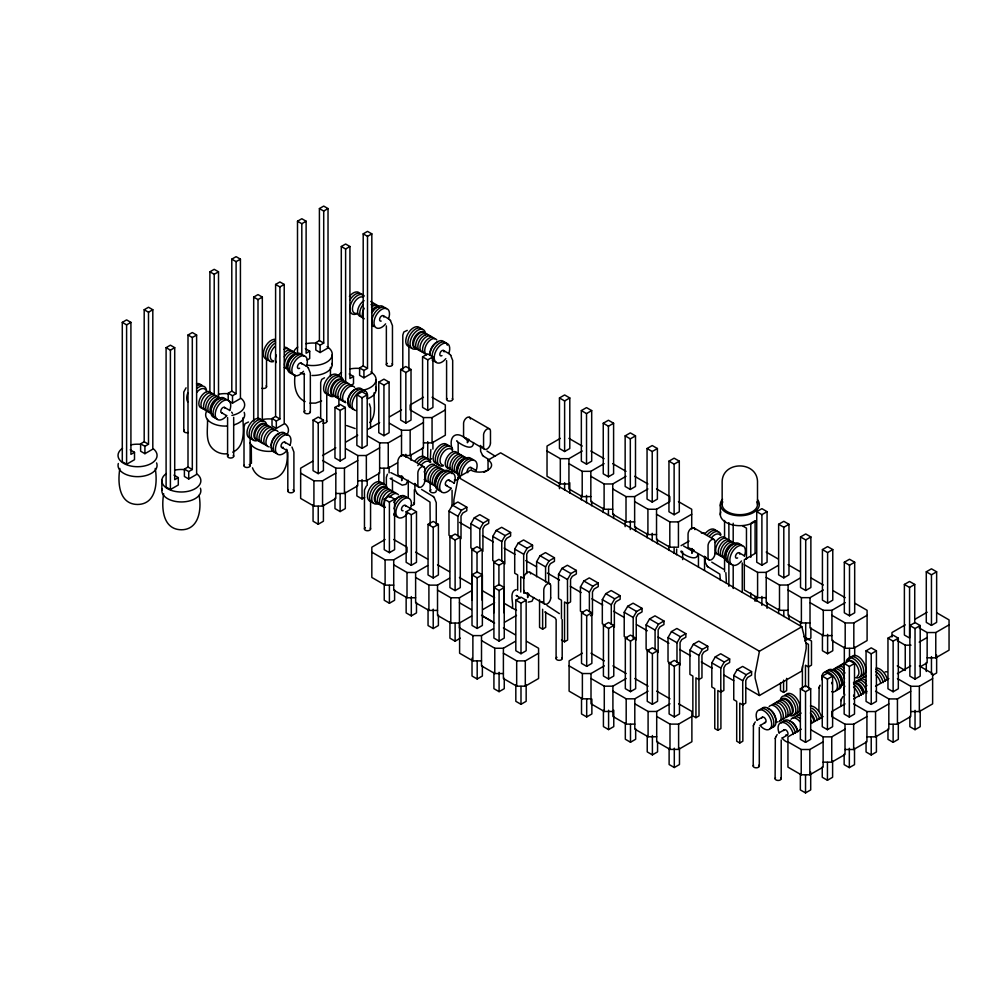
<?xml version="1.0" encoding="UTF-8"?>
<svg xmlns="http://www.w3.org/2000/svg" width="999" height="999" viewBox="0 0 999 999"><rect width="100%" height="100%" fill="white"/><g stroke="black" fill="none" stroke-linecap="round" stroke-linejoin="round"><path stroke-width="1.5" d="M753.421 725.599L753.209 766.058M775.324 738.249L775.112 778.696M819.13 687.674L818.905 710.988M841.033 700.311L840.808 706.493M407.804 480.494L406.044 484.315L402.247 485.164L390.209 478.546L392.22 478.071M473.514 442.569C473.226 454.158 454.632 440.159 456.805 440.784M533.741 597.464L531.98 601.273L528.184 602.122M676.685 549.038L676.548 554.757M745.916 687.699L759.427 695.504L801.847 671.003L806.156 648.601L806.156 644.168L801.847 626.748L500.624 452.834L488.036 460.102A12.188 7.043 0 0 1 488.036 470.054A12.188 7.043 0 0 1 470.791 470.054L458.204 477.322L453.883 499.725L453.883 504.17M801.847 626.748L759.427 651.236L755.107 673.638L755.107 678.071L759.427 695.504M697.864 554.245C696.865 564.135 676.148 550.262 681.892 551.186M753.745 724.525L755.256 721.915M775.649 737.175L777.16 734.565M819.442 686.6L820.079 685.214M841.345 699.238L842.856 696.628M753.333 725.923L753.795 724.362M775.236 738.561L775.699 737.012M819.03 687.986L819.492 686.438M840.933 700.624L841.395 699.075M430.856 449.513L430.169 461.438M451.935 536.975L448.988 535.264L448.988 511.113L452.435 505.144L457.842 502.01L466.808 507.192L466.808 510.739L462.749 513.086L461.014 516.071L461.014 538.673M457.954 535.914L457.954 516.283L461.401 510.314L466.808 507.192M473.826 549.612L470.879 547.914L470.879 523.751L474.338 517.782L479.745 514.66L488.711 519.83L488.711 523.376L484.64 525.724L482.917 528.721L482.917 551.311M479.845 548.563L479.845 528.933L483.304 522.964L488.711 519.83M494.755 561.688L492.782 560.551L492.782 536.401L496.228 530.432L501.648 527.297L510.614 532.479L510.614 536.026L506.543 538.374L504.82 541.358L504.82 563.96M501.748 561.201L501.748 541.583L505.194 535.601L510.614 532.479M517.657 590.234L517.657 574.924L514.71 573.214L514.71 549.063L518.169 543.094L523.576 539.959L532.542 545.142L532.542 548.688L528.471 551.036L526.748 554.02L526.748 573.613M520.729 592.007L520.729 576.685L523.676 578.396L523.676 554.245L527.135 548.264L532.542 545.142M536.613 576.798L536.613 561.713L540.059 555.731L545.479 552.609L554.445 557.779L554.445 561.326L550.374 563.673L548.651 566.67L548.651 583.241M545.579 581.98L545.579 566.883L549.025 560.914L554.445 557.779M561.463 618.593L561.463 600.212L558.516 598.501L558.516 574.35L561.962 568.381L567.382 565.247L576.348 570.429L576.348 573.975L572.277 576.323L570.554 579.308L570.554 601.91L567.482 603.683L564.535 601.985L564.535 641.808L561.463 640.034M564.535 641.808L567.607 640.034L567.482 579.532L570.928 573.551L576.348 570.429M583.366 612.849L580.419 611.151L580.419 587L583.866 581.018L589.285 577.897L598.251 583.066L598.251 586.613L594.18 588.96L592.457 591.957L592.457 614.56L590.409 615.734M589.385 611.8L589.385 592.17L592.832 586.201L598.251 583.066M605.269 625.499L602.322 623.788L602.322 599.637L605.769 593.668L611.176 590.534L620.154 595.716L620.154 599.263L616.083 601.61L614.36 604.595L614.36 627.197M611.288 624.437L611.288 604.82L614.735 598.838L620.154 595.716M627.172 638.136L624.213 636.438L624.213 612.287L627.672 606.306L633.079 603.184L642.045 608.366L642.045 611.9L637.974 614.26L636.251 617.245L636.251 639.847M633.191 638.598L633.191 617.457L636.638 611.488L642.045 608.366M649.063 650.786L646.116 649.088L646.116 624.924L649.562 618.955L654.982 615.834L663.948 621.003L663.948 624.55L659.877 626.897L658.154 629.882L658.154 652.484M655.082 649.725L655.082 630.107L658.541 624.138L663.948 621.003M670.966 663.423L668.019 661.725L668.019 637.574L671.465 631.593L676.885 628.471L685.851 633.653L685.851 637.2L681.78 639.547L680.057 642.532L680.057 665.134M676.985 662.374L676.985 642.744L680.431 636.775L685.851 633.653M695.941 717.669L692.869 715.896L692.869 676.073L689.922 674.375L689.922 650.212L693.368 644.243L698.788 641.121L707.754 646.291L707.754 649.837L703.683 652.185L701.96 655.169L701.96 677.772L698.888 679.545L695.941 677.846L695.941 717.669L699.013 715.896L698.888 655.394L702.334 649.425L707.754 646.291M711.825 662.861L715.272 656.892L720.691 653.758L729.657 658.94L729.657 662.487L725.586 664.834L723.863 667.819L723.863 690.421L720.791 692.195L717.844 690.496L717.844 730.319L714.772 728.546L714.772 688.723L711.825 687.012L711.825 662.861L720.791 668.044L720.791 692.195M720.791 668.044L724.238 662.062L729.657 658.94M739.772 742.981L736.7 741.208L736.7 701.385L733.753 699.675L733.753 675.524L737.2 669.555L742.619 666.42L751.585 671.603L751.585 675.149L747.514 677.497L745.791 680.481L745.791 703.084L742.719 704.857L739.772 703.146L739.772 742.981L742.844 741.208L742.844 704.445M742.719 704.857L742.719 680.706L746.166 674.725L751.585 671.603M387.387 474.263L386.363 477.385L386.363 486.725M527.971 596.703L527.597 597.627L527.647 592.782A3.047 1.761 0 0 0 528.046 593.668M369.817 422.577C377.185 414.448 373.276 402.272 374.238 392.595M366.233 486.213L364.46 490.022L364.46 528.971M401.96 479.807L401.66 480.669L401.71 475.824A3.047 1.761 0 0 0 402.122 476.71M186.051 387.812L183.779 392.033L183.779 430.981M468.169 441.458L467.37 442.732L467.42 439.373M692.657 552.097L691.845 553.371L691.895 548.526M122.29 322.377L126.598 319.892L130.919 322.377L130.919 454.383L134.503 452.31L134.503 459.702L126.598 464.26L122.29 461.763L122.29 322.377L126.598 324.862L130.919 322.377M144.193 309.74L148.501 307.242L152.81 309.74L152.81 449.125L144.917 453.683L140.609 451.198L140.609 443.818L144.193 441.745L148.501 444.23L148.501 312.225L144.193 309.74L144.193 441.745M209.89 392.607L209.89 271.803L214.211 269.318L218.519 271.803L218.519 397.602M231.793 259.153L236.101 256.668L240.422 259.153L240.422 398.551L232.517 403.109L228.209 400.611L228.209 393.231L231.793 391.158L236.101 393.656L236.101 261.651L231.793 259.153L231.793 391.158M297.502 354.42L297.502 221.229L301.81 218.731L306.119 221.229L306.119 353.234L309.702 351.161L309.702 358.541L307.08 360.065M319.405 340.584L319.405 208.579L323.713 206.094L328.022 208.579L328.022 347.964L320.13 352.522L315.809 350.037L315.809 342.657L319.405 340.584L323.713 343.082L323.713 211.064L328.022 208.579M148.501 312.225L152.81 309.74M209.89 271.803L214.211 274.288L218.519 271.803M236.101 261.651L240.422 259.153M297.502 221.229L301.81 223.714L306.119 221.229M166.096 347.664L170.404 345.179L174.713 347.664L174.713 479.67L178.297 477.609L178.297 484.99L170.404 489.547L166.096 487.05L166.096 347.664L170.404 350.162L174.713 347.664M187.999 335.027L192.308 332.53L196.616 335.027L196.616 474.413L188.724 478.971L184.403 476.486L184.403 469.105L187.999 467.033L192.308 469.518L192.308 337.512L187.999 335.027L187.999 467.033M253.696 420.991L253.696 297.09L258.004 294.605L262.325 297.09L262.325 421.328M275.599 416.458L275.599 284.44L279.907 281.955L284.216 284.44L284.216 423.838L276.323 428.396L272.015 425.899L272.015 418.519L275.599 416.458L279.907 418.943L279.907 286.938L284.216 284.44M341.296 378.159L341.296 246.516L345.617 244.018L349.925 246.516L349.925 378.521L353.509 376.448L353.509 383.828L350.874 385.352M363.199 365.871L363.199 233.866L367.507 231.381L371.828 233.866L371.828 373.251L363.923 377.822L359.615 375.324L359.615 367.944L363.199 365.871L367.507 368.369L367.507 236.351L371.828 233.866M192.308 337.512L196.616 335.027M253.696 297.09L258.004 299.575L262.325 297.09M341.296 246.516L345.617 249.001L349.925 246.516M140.609 443.818L144.917 446.303L148.501 444.23M228.209 393.231L232.517 395.729L236.101 393.656M315.809 342.657L320.13 345.142L323.713 343.082M184.403 469.105L188.724 471.59L192.308 469.518M272.015 418.519L276.323 421.016L279.907 418.943M359.615 367.944L363.923 370.429L367.507 368.369M313.062 420.079L318.231 417.082L323.414 420.079L323.414 470.654L318.231 473.638L313.062 470.654L313.062 420.079L318.231 423.064L323.414 420.079M334.965 407.43L340.135 404.445L345.304 407.43L345.304 458.004L340.135 460.989L334.965 458.004L334.965 407.43L340.135 410.414L345.304 407.43M356.868 394.78L362.038 391.795L367.207 394.78L367.207 445.367L362.038 448.351L356.868 445.367L356.868 394.78L362.038 397.777L367.207 394.78M378.771 382.142L383.941 379.158L389.111 382.142L389.111 432.717L383.941 435.701L378.771 432.717L378.771 382.142L383.941 385.127L389.111 382.142M400.661 369.493L405.844 366.508L411.014 369.493L411.014 420.079L405.844 423.064L400.661 420.079L400.661 369.493L405.844 372.49L411.014 369.493M422.565 356.855L427.734 353.871L432.917 356.855L432.917 407.43L427.734 410.414L422.565 407.43L422.565 356.855L427.734 359.84L432.917 356.855M312.6 461.263L300.649 468.169L300.649 498.426L313.923 506.093L322.552 506.093L335.826 498.426L335.826 468.169L322.552 460.502M322.552 455.519L335.826 447.852M345.779 442.107L357.729 435.214M367.682 429.458L379.632 422.565M389.573 416.82L401.523 409.915M423.426 397.277L410.152 404.945L410.152 409.915L423.426 417.582L432.055 417.582L445.329 409.915M300.649 473.139L313.923 480.806L322.552 480.806L335.826 473.139M335.826 468.169L344.443 468.169L357.729 460.502M345.779 448.613L357.729 455.519L366.346 455.519L379.632 447.852M367.682 435.976L379.632 442.869L388.249 442.869L401.523 435.214M389.573 423.326L401.523 430.232L410.152 430.232L423.426 422.565M335.826 493.456L344.443 493.456L357.729 485.789L357.729 455.519M357.729 480.806L366.346 480.806L379.632 473.139L379.632 442.869M379.632 468.169L388.249 468.169L397.54 462.799M401.523 455.519L410.152 455.519L423.426 447.852L423.426 417.582M423.426 442.869L432.055 442.869L445.329 435.214L445.329 404.945L432.055 397.277M313.062 504.87L313.062 521.228L318.231 524.213L323.414 521.228L323.414 504.87M334.965 498.176L334.965 508.591L340.135 511.575L345.304 508.591L345.304 492.22M356.868 485.526L356.868 495.941L362.038 498.926L364.623 497.44M429.033 460.252L431.618 458.753M384.24 499.1L389.41 496.116L394.593 499.1L394.593 549.675L389.41 552.672L384.24 549.675L384.24 499.1L389.41 502.085L394.593 499.1M559.452 397.952L564.622 394.955L569.792 397.952L569.792 448.526L564.622 451.511L559.452 448.526L559.452 397.952L564.622 400.936L569.792 397.952M406.143 511.75L411.313 508.753L416.483 511.75L416.483 562.325L411.313 565.309L406.143 562.325L406.143 511.75L411.313 514.735L416.483 511.75M581.343 410.589L586.525 407.604L591.695 410.589L591.695 461.163L586.525 464.16L581.343 461.163L581.343 410.589L586.525 413.574L591.695 410.589M484.053 472.352L488.036 470.054L488.036 460.102M385.102 539.522L371.828 547.19L371.828 577.459L385.102 585.127L393.718 585.127M560.314 438.374L547.027 446.041L547.027 476.298L560.314 483.966L568.931 483.966M428.047 524.388L433.216 521.403L438.386 524.388L438.386 574.962L433.216 577.959L428.047 574.962L428.047 524.388L433.216 527.372L438.386 524.388M603.246 423.239L608.428 420.254L613.598 423.239L613.598 473.813L608.428 476.798L603.246 473.813L603.246 423.239L608.428 426.223L613.598 423.239M371.828 552.172L385.102 559.84L393.718 559.84L407.005 552.172L407.005 547.19L393.718 539.522M547.027 451.011L560.314 458.678L568.931 458.678L582.205 451.011M449.937 537.037L455.119 534.053L460.289 537.037L460.289 587.612L455.119 590.596L449.937 587.612L449.937 537.037L455.119 540.022L460.289 537.037M625.149 435.876L630.319 432.892L635.501 435.876L635.501 486.463L630.319 489.448L625.149 486.463L625.149 435.876L630.319 438.861L635.501 435.876M393.718 564.81L407.005 572.477L415.621 572.477L427.572 565.584M568.931 463.661L582.205 471.328L590.834 471.328L604.108 463.661M471.84 600.262L471.84 549.675L477.023 546.69L482.192 549.675L482.192 600.262M647.052 448.526L652.222 445.542L657.392 448.526L657.392 499.1L652.222 502.085L647.052 499.1L647.052 448.526L652.222 451.511L657.392 448.526M384.24 583.891L384.24 600.262L389.41 603.246L394.593 600.262L394.593 589.847M471.84 549.675L477.023 552.672L482.192 549.675M415.621 577.459L428.908 585.127L437.525 585.127L449.475 578.221M590.834 476.298L604.108 483.966L612.737 483.966L626.011 476.298M472.015 574.862L477.185 571.878L482.367 574.862L482.367 625.449L477.185 628.433L472.015 625.449L472.015 574.862L477.185 577.859L482.367 574.862M493.743 612.899L493.743 562.325L498.913 559.34L504.095 562.325L504.095 612.899M668.955 461.163L674.125 458.179L679.295 461.163L679.295 511.75L674.125 514.735L668.955 511.75L668.955 461.163L674.125 464.16L679.295 461.163M406.143 596.54L406.143 612.899L411.313 615.884L416.483 612.899L416.483 602.484M493.743 562.325L498.913 565.309L504.095 562.325M437.525 590.097L450.799 597.764L459.428 597.764L471.378 590.871M612.737 488.948L626.011 496.615L634.64 496.615L647.914 488.948M493.918 587.512L499.088 584.527L504.258 587.512L504.258 638.086L499.088 641.083L493.918 638.086L493.918 587.512L499.088 590.496L504.258 587.512M428.047 609.178L428.047 625.549L433.216 628.533L438.386 625.549L438.386 615.134M471.553 616.058L459.602 622.951L459.602 653.221L472.877 660.888L481.506 660.888M482.654 609.64L494.605 602.747M634.64 501.585L647.914 509.253L656.53 509.253L669.817 501.585L669.817 496.615L656.53 488.948M515.821 600.162L520.991 597.165L526.161 600.162L526.161 650.736L520.991 653.721L515.821 650.736L515.821 600.162L520.991 603.146L526.161 600.162M449.937 621.828L449.937 638.186L455.119 641.183L460.289 638.186M459.602 627.934L472.877 635.601L481.506 635.601L493.456 628.696M504.557 622.29L516.508 615.396M656.53 514.235L669.817 521.903L678.433 521.903L691.72 514.235M481.506 640.584L494.78 648.251L503.396 648.251L515.347 641.346M681.093 545.654L689.06 541.058M539.56 599.812L539.56 627.384L542.632 629.158L545.704 627.384L545.704 612.075M581.518 612.799L586.688 609.815L591.87 612.799L591.87 663.373L586.688 666.37L581.518 663.373L581.518 612.799L586.688 615.784L591.87 612.799M756.73 511.65L761.9 508.653L767.07 511.65L767.07 562.225L761.9 565.209L756.73 562.225L756.73 511.65L761.9 514.635L767.07 511.65M472.015 658.179L472.015 676.023L477.185 679.008L482.367 676.023L482.367 665.609M751.86 522.627L755.094 520.754L755.094 553.284M503.396 653.221L516.683 660.888L525.299 660.888L538.586 653.221M603.421 625.449L608.591 622.464L613.773 625.449L613.773 676.023L608.591 679.008L603.421 676.023L603.421 625.449L608.591 628.433L613.773 625.449M778.633 524.288L783.803 521.303L788.973 524.288L788.973 574.875L783.803 577.859L778.633 574.875L778.633 524.288L783.803 527.272L788.973 524.288M493.918 672.302L493.918 688.673L499.088 691.658L504.258 688.673L504.258 678.259M503.396 648.251L503.396 678.508L516.683 686.176L525.299 686.176L538.586 678.508L538.586 648.251L526.635 641.346M582.38 653.221L569.105 660.888L569.105 691.158L582.38 698.825L591.008 698.825M756.268 552.834L744.317 559.74L744.317 589.997L757.592 597.664L766.208 597.664M625.324 638.086L630.494 635.102L635.664 638.086L635.664 688.673L630.494 691.658L625.324 688.673L625.324 638.086L630.494 641.071L635.664 638.086M800.524 536.938L805.706 533.953L810.876 536.938L810.876 587.512L805.706 590.496L800.524 587.512L800.524 536.938L805.706 539.922L810.876 536.938M515.821 684.952L515.821 701.31L520.991 704.295L526.161 701.31L526.161 684.952M569.105 665.871L582.38 673.538L591.008 673.538L604.283 665.871M744.317 564.71L757.592 572.377L766.208 572.377L778.159 565.484M647.227 650.736L652.397 647.752L657.567 650.736L657.567 701.31L652.397 704.295L647.227 701.31L647.227 650.736L652.397 653.721L657.567 650.736M822.427 549.575L827.609 546.59L832.779 549.575L832.779 600.162L827.609 603.146L822.427 600.162L822.427 549.575L827.609 552.572L832.779 549.575M591.008 678.508L604.283 686.176L612.911 686.176L626.186 678.508M766.208 577.36L779.495 585.027L788.111 585.027L800.062 578.121M669.118 663.373L674.3 660.389L679.47 663.373L679.47 713.96L674.3 716.945L669.118 713.96L669.118 663.373L674.3 666.37L679.47 663.373M844.33 562.225L849.5 559.24L854.682 562.225L854.682 612.799L849.5 615.784L844.33 612.799L844.33 562.225L849.5 565.209L854.682 562.225M581.518 697.589L581.518 713.96L586.688 716.945L591.87 713.96L591.87 699.075M612.911 691.158L626.186 698.825L634.802 698.825L648.089 691.158M788.111 589.997L801.385 597.664L810.014 597.664L823.288 589.997M603.421 710.239L603.421 726.598L608.591 729.595L613.773 726.598L613.773 710.239M634.802 703.796L648.089 711.463L656.705 711.463L669.992 703.796M810.014 602.647L823.288 610.314L831.917 610.314L845.191 602.647M804.794 640.883L808.041 638.998M625.324 722.876L625.324 739.248L630.494 742.232L635.664 739.248L635.664 728.833M808.291 639.585L810.876 638.086L810.876 627.684M914.734 584.452L909.565 587.437L909.565 638.011L904.382 635.027L904.382 584.452L909.565 581.468L914.734 584.452L914.734 622.764M926.285 571.803L931.455 568.818L936.637 571.803L936.637 622.389L931.455 625.374L926.285 622.389L926.285 571.803L931.455 574.787L936.637 571.803M656.705 716.445L669.992 724.113L678.608 724.113L691.882 716.445M831.917 615.297L845.191 622.951L853.82 622.951L867.095 615.297M647.227 735.526L647.227 751.885L652.397 754.882L657.567 751.885L657.567 741.483M822.427 634.377L822.427 650.736L827.609 653.721L832.779 650.736L832.779 640.322M805.469 686.663L805.469 665.222L808.428 666.92L811.488 665.147L811.488 640.996L803.808 636.563M656.705 711.463L656.705 741.733L669.992 749.4L678.608 749.4L691.882 741.733L691.882 711.463L678.608 703.796M831.917 610.314L831.917 640.584L845.191 648.251L853.82 648.251L867.095 640.584L867.095 610.314L855.144 603.408M717.844 730.319L720.916 728.546L720.916 690.247M780.506 682.966L780.506 690.621L783.578 692.394L786.638 690.621L786.638 678.371M905.244 624.875L891.97 632.542L891.97 637M915.196 619.13L927.147 612.225M800.361 688.761L805.531 685.776L810.701 688.761L810.701 739.347L805.531 742.332L800.361 739.347L800.361 688.761L805.531 691.758L810.701 688.761M822.252 676.123L827.434 673.139L832.604 676.123L832.604 726.698L827.434 729.682L822.252 726.698L822.252 676.123L827.434 679.108L832.604 676.123M844.155 663.473L849.337 660.489L854.507 663.473L854.507 714.06L849.337 717.045L844.155 714.06L844.155 663.473L849.337 666.47L854.507 663.473M866.058 650.836L871.228 647.851L876.41 650.836L876.41 701.41L871.228 704.395L866.058 701.41L866.058 650.836L871.228 653.821L876.41 650.836M887.961 638.186L893.131 635.202L898.313 638.186L898.313 688.773L893.131 691.758L887.961 688.773L887.961 638.186L893.131 641.171L898.313 638.186M909.864 625.549L915.034 622.552L920.204 625.549L920.204 676.123L915.034 679.108L909.864 676.123L909.864 625.549L915.034 628.533L920.204 625.549M669.118 748.176L669.118 764.535L674.3 767.519L679.47 764.535L679.47 748.176M757.217 720.167L762.399 717.17M760.464 725.324L765.446 722.452M919.18 642.12L927.147 637.512M919.18 627.934L927.147 632.542L935.776 632.542L949.05 624.875M779.12 732.804L784.302 729.807M782.367 737.974L787.349 735.089M801.223 729.195L787.936 736.85L787.936 767.12L801.223 774.787L809.839 774.787L823.126 767.12L823.126 736.85L811.176 729.957M811.176 723.451L823.126 716.545M845.017 703.895L831.742 711.563L831.742 716.545L845.017 724.213L853.646 724.213L866.92 716.545M853.646 698.925L866.92 691.258M875.549 686.276L888.823 678.608M897.439 673.638L910.726 665.971M920.516 666.645L927.147 662.812L927.147 632.542M927.147 657.829L935.776 657.829L949.05 650.162L949.05 619.892L937.099 612.999M932.754 675.199L936.637 672.964L936.637 655.107M787.936 741.832L801.223 749.5L809.839 749.5L823.126 741.832M823.126 736.85L831.742 736.85L845.017 729.195M853.646 703.895L866.92 711.563L875.549 711.563L888.823 703.895M875.549 691.258L888.823 698.925L897.439 698.925L910.726 691.258M897.439 678.608L910.726 686.276L919.342 686.276L932.629 678.608M823.126 762.15L831.742 762.15L845.017 754.482L845.017 724.213M845.017 749.5L853.646 749.5L866.92 741.832L866.92 711.563M866.92 736.862L875.549 736.862L888.823 729.195L888.823 698.925M888.823 724.213L897.439 724.213L910.726 716.545L910.726 686.276M910.726 711.563L919.342 711.563L932.629 703.895L932.629 673.638L919.342 665.971M800.361 773.563L800.361 789.922L805.531 792.906L810.701 789.922L810.701 772.077M822.252 766.87L822.252 777.284L827.434 780.269L832.604 777.284L832.604 760.913M844.155 754.22L844.155 764.635L849.337 767.619L854.507 764.635L854.507 748.276M866.058 741.583L866.058 751.985L871.228 754.982L876.41 751.985L876.41 735.626M887.961 728.933L887.961 739.347L893.131 742.332L898.313 739.347L898.313 722.976M909.864 716.283L909.864 726.698L915.034 729.682L920.204 726.698L920.204 710.339M321.603 400.961L315.547 403.109L309.977 403.109M232.767 452.16C245.704 446.391 243.369 429.058 242.832 417.882M324.513 377.797L321.678 379.433L320.667 382.555L320.667 418.381M516.146 589.585C508.503 591.92 513.973 603.159 512.3 608.366M701.335 532.991L704.545 532.954M885.151 671.865L886.862 671.778M226.561 453.846C221.628 454.27 216.608 452.447 213.012 449.063C204.77 441.57 207.979 429.033 207.48 419.405M407.267 330.357L403.808 332.018L402.797 335.127L402.797 369.405M248.489 422.028L245.03 423.688L244.006 426.81L244.006 465.746M517.132 595.641L516.133 595.504L520.317 597.864M568.931 458.678L568.931 488.948L582.205 496.615L590.834 496.615M590.834 471.328L590.834 501.585L604.108 509.253L612.737 509.253M612.737 483.966L612.737 514.235L626.011 521.903L634.64 521.903M634.64 496.615L634.64 526.885L647.914 534.552L656.53 534.552M656.53 509.253L656.53 539.522L669.817 547.19L678.433 547.19L678.433 521.903M393.718 559.84L393.718 590.097L407.005 597.764L415.621 597.764M415.621 572.477L415.621 602.747L428.908 610.414L437.525 610.414M766.208 572.377L766.208 602.647L779.495 610.314L788.111 610.314M788.111 585.027L788.111 615.297L801.385 622.951L810.014 622.951M437.525 585.127L437.525 615.396L450.799 623.051L459.428 623.051M810.014 597.664L810.014 627.934L823.288 635.601L831.917 635.601M897.277 640.584L905.244 645.179L911.001 645.179M481.506 635.601L481.506 665.871L494.78 673.538L503.396 673.538M591.008 673.538L591.008 703.796L604.283 711.463L612.911 711.463M612.911 686.176L612.911 716.445L626.186 724.113L634.802 724.113M634.802 698.825L634.802 729.095L648.089 736.763L656.705 736.763M390.846 472.614L401.061 477.709M355.157 428.559L346.641 425.549M305.145 401.586C295.055 397.177 293.743 384.515 295.08 374.95M319.405 208.579L323.713 211.064M363.199 233.866L367.507 236.351M904.382 584.452L909.565 587.437M383.266 315.709L388.449 318.706M443.494 350.474L448.676 353.471M742.881 526.061L746.465 528.134L746.465 559.203M766.208 552.072L778.159 558.965M788.111 564.71L800.062 571.615M811.338 578.121L823.288 585.027M833.241 590.771L845.191 597.664M568.931 438.374L582.205 446.041M590.834 451.011L604.108 458.678M612.737 463.661L626.011 471.328M634.64 476.298L647.914 483.966M678.433 501.585L691.72 509.253L691.72 529.108M275.599 284.44L279.907 286.938M739.148 552.784L744.342 555.781M694.08 528.009L714.085 539.56M469.455 417.295L489.46 428.846M897.277 665.871L905.244 670.479L905.244 645.179M689.06 548.339L709.065 559.877M683.616 546.016L692.519 551.148M464.572 437.699L484.577 449.238M466.758 439.785C457.092 429.77 448.214 435.764 452.072 448.801M495.417 456.318L486.963 451.048M305.394 348.676L309.702 351.161M349.2 373.963L353.509 376.448M489.622 460.015L483.341 456.143M805.856 642.844L808.428 644.318L808.428 666.92M301.136 363.124L306.318 366.121M470.866 467.445L476.048 470.429M458.204 477.322L759.427 651.236M448.963 480.082L454.158 483.079M403.896 455.307L423.901 466.858M445.916 485.364L450.911 488.249M452.435 505.144L461.401 510.314M474.338 517.782L483.304 522.964M496.228 530.432L505.194 535.601M518.169 543.094L527.135 548.264M540.059 555.731L549.025 560.914M561.962 568.381L570.928 573.551M583.866 581.018L592.832 586.201M605.769 593.668L614.735 598.838M627.672 606.306L636.638 611.488M649.562 618.955L658.541 624.138M671.465 631.593L680.431 636.775M693.368 644.243L702.334 649.425M715.272 656.892L724.238 662.062M737.2 669.555L746.166 674.725M398.876 475.624L418.881 487.175M448.988 511.113L457.954 516.283M470.879 523.751L479.845 528.933M492.782 536.401L501.748 541.583M514.71 549.063L523.676 554.245M536.613 561.713L545.579 566.883M558.516 574.35L567.482 579.532M580.419 587L589.385 592.17M602.322 599.637L611.288 604.82M624.213 612.287L633.191 617.457M646.116 624.924L655.082 630.107M668.019 637.574L676.985 642.744M689.922 650.212L698.888 655.394M733.753 675.524L742.719 680.706M459.552 522.377L470.354 528.608M482.517 535.626L493.319 541.87M504.12 548.101L514.935 554.345M525.736 560.589L536.538 566.82M547.352 573.064L559.502 580.082M570.317 586.326L581.118 592.557M591.92 598.801L602.734 605.032M613.536 611.276L624.35 617.519M636.5 624.537L647.302 630.769M658.116 637.012L668.918 643.244M679.72 649.487L690.534 655.731M701.335 661.962L712.15 668.206M724.3 675.224L733.753 680.681M529.82 572.265L549.825 583.816M405.169 505.369L410.352 508.366M224.488 407.38L229.67 410.377M284.715 442.145L289.897 445.142M221.428 412.662L226.423 415.534M281.656 447.427L286.651 450.312M524.8 592.594L544.805 604.133M544.755 611.975L555.082 617.882L556.143 619.717L556.093 658.578M591.008 653.221L604.283 660.888M612.911 665.871L626.186 673.538M634.802 678.508L648.089 686.176M656.705 691.158L669.992 698.825M415.621 552.172L427.572 559.065M437.525 564.81L449.475 571.715M459.428 577.459L471.378 584.353M482.654 590.871L494.605 597.764M504.557 603.508L516.508 610.414M481.506 615.297L493.456 622.19M503.396 627.934L515.347 634.84M459.428 602.747L471.378 609.64M482.654 616.158L494.605 623.051M130.195 449.825L134.503 452.31M173.988 475.112L178.297 477.609M723.401 569.13L711.763 562.137M707.829 566.77L719.817 574.125L720.354 580.257M433.441 496.665L421.566 489.435M417.632 494.068L430.007 502.097L430.169 524.587M705.007 557.654L705.132 561.962L707.055 565.958M450.636 355.232L452.684 360.427L452.684 399.363M390.409 320.454L392.457 325.649L392.457 364.598M480.519 445.454L480.644 451.323L482.567 455.319M434.215 497.477L436.263 502.672L436.263 524.475M308.279 367.869L310.339 373.064L310.339 412.013M414.822 483.391L414.947 489.26L416.87 493.256M231.631 412.125L232.505 413.361M559.378 613.623L546.952 605.444M706.942 565.846L708.054 567.007M449.65 354.183L450.761 355.357M389.423 319.405L390.534 320.579M482.455 455.207L483.566 456.381M433.216 496.428L434.328 497.602M307.292 366.82L308.404 367.994M416.745 493.131L417.857 494.305M291.97 447.028L293.906 452.097L293.906 491.033M369.393 403.883L370.567 407.842L370.567 428.084M252.46 467.807C255.369 475.924 264.735 480.869 273.077 478.708C285.964 475.974 288.861 460.352 286.638 449.288M725.861 572.639L726.448 583.166M251.423 463.399L251.273 444.705M935.776 632.542L935.776 657.829M931.455 574.787L931.455 625.374M931.455 656.605L931.455 674.462M926.285 662.549L926.285 671.478M919.342 686.276L919.342 711.563M915.034 628.533L915.034 679.108M915.034 710.351L915.034 729.682M897.439 698.925L897.439 724.213M893.131 641.171L893.131 691.758M893.131 724.487L893.131 742.332M875.549 711.563L875.549 736.862M871.228 653.821L871.228 704.395M871.228 737.125L871.228 754.982M854.682 647.015L854.682 655.943M853.82 622.951L853.82 648.251M853.646 724.213L853.646 749.5M849.5 565.209L849.5 615.784M849.5 648.513L849.5 658.928M849.337 666.47L849.337 717.045M849.337 748.288L849.337 767.619M845.191 622.951L845.191 648.251M844.33 647.015L844.33 663.386M831.742 736.85L831.742 762.15M827.609 552.572L827.609 603.146M827.609 634.377L827.609 653.721M827.434 679.108L827.434 729.682M827.434 762.412L827.434 780.269M823.288 610.314L823.288 635.601M809.839 749.5L809.839 774.787M808.541 666.508L808.541 687.949M805.706 539.922L805.706 590.496M805.706 623.226L805.706 639.585M805.531 691.758L805.531 742.332M805.531 775.062L805.531 792.906M802.409 666.508L802.409 689.485M801.385 597.664L801.385 622.951M801.223 749.5L801.223 774.787M800.524 621.728L800.524 626.186M788.973 615.034L788.973 619.492M783.803 527.272L783.803 577.859M783.803 610.576L783.803 616.533M783.578 680.144L783.578 692.394M781.206 739.984L781.206 778.696M779.495 585.027L779.495 610.314M778.633 609.078L778.633 613.548M767.07 602.385L767.07 608.341M761.9 514.635L761.9 565.209M761.9 596.453L761.9 605.382M759.302 727.334L759.302 766.058M757.504 504.483L757.504 483.066C758.541 460.239 721.116 460.239 722.152 483.066L722.152 504.483M757.592 572.377L757.592 597.664M756.73 596.44L756.73 600.899M755.094 596.64L755.094 601.298M750.773 523.251L750.773 557.317M750.773 592.944L750.773 597.589M742.257 562.961L742.257 592.382M733.191 523.264L733.191 543.444M733.191 565.197L733.191 588.486M728.883 522.639L728.883 541.283M728.883 563.024L728.883 586.313M724.562 520.504L724.562 537.537M724.562 557.667L724.562 571.615M720.329 504.907L720.329 514.86M704.545 556.256L704.545 570.192M698.451 554.582L698.451 567.045M682.654 551.873L682.654 559.615M678.608 724.113L678.608 749.4M674.3 666.37L674.3 716.945M674.3 748.189L674.3 767.519M674.125 464.16L674.125 514.735M674.125 547.464L674.125 553.409M669.992 724.113L669.992 749.4M669.817 521.903L669.817 547.19M668.955 545.966L668.955 550.424M657.392 539.273L657.392 543.731M652.397 653.721L652.397 704.295M652.397 735.539L652.397 754.882M652.222 451.511L652.222 502.085M652.222 533.329L652.222 540.771M648.089 711.463L648.089 736.763M647.914 509.253L647.914 534.552M647.052 533.316L647.052 537.774M635.501 526.623L635.501 531.081M630.494 641.071L630.494 691.658M630.494 724.387L630.494 742.232M630.319 438.861L630.319 489.448M630.319 520.679L630.319 529.607M626.186 698.825L626.186 724.113M626.011 496.615L626.011 521.903M625.149 520.666L625.149 526.623M613.598 513.973L613.598 518.444M608.591 628.433L608.591 679.008M608.591 710.252L608.591 729.595M608.428 426.223L608.428 476.798M608.428 509.527L608.428 515.472M604.283 686.176L604.283 711.463M604.108 483.966L604.108 509.253M603.246 508.029L603.246 512.487M591.695 501.336L591.695 505.794M586.688 615.784L586.688 666.37M586.688 699.088L586.688 716.945M586.525 413.574L586.525 464.16M586.525 495.392L586.525 502.834M582.38 673.538L582.38 698.825M582.205 471.328L582.205 496.615M581.343 495.379L581.343 499.85M569.792 482.742L569.792 493.156M564.622 400.936L564.622 451.511M564.622 482.754L564.622 490.184M562.2 619.63L562.2 658.578M560.314 458.678L560.314 483.966M559.452 482.742L559.452 488.686M542.632 609.253L542.632 629.158M525.299 660.888L525.299 686.176M523.801 577.984L523.801 593.294M520.991 603.146L520.991 653.721M520.991 686.45L520.991 704.295M516.683 660.888L516.683 686.176M499.088 590.496L499.088 641.083M499.088 672.315L499.088 691.658M498.913 565.309L498.913 585.239M494.78 648.251L494.78 673.538M477.185 577.859L477.185 628.433M477.185 661.163L477.185 679.008M477.023 552.672L477.023 572.589M472.877 635.601L472.877 660.888M459.428 597.764L459.428 628.034M458.166 442.782L458.166 453.621M455.119 540.022L455.119 590.596M455.119 623.326L455.119 641.183M452.072 470.604L452.072 473.726M452.072 490.259L452.072 505.744M450.799 597.764L450.799 623.051M446.59 360.651L446.59 399.363M433.216 527.372L433.216 577.959M433.216 609.19L433.216 628.533M432.917 441.645L432.917 449.088M432.055 417.582L432.055 442.869M430.169 483.254L430.169 491.033M428.908 585.127L428.908 610.414M427.734 359.84L427.734 410.414M427.734 441.658L427.734 459.503M422.565 447.589L422.565 456.518M414.36 489.747L414.36 503.683M411.313 514.735L411.313 565.309M411.313 596.553L411.313 615.884M411.014 454.295L411.014 460.239M410.152 430.232L410.152 455.519M408.891 346.203L408.891 369.43M408.266 480.319L408.266 497.452M407.005 572.477L407.005 597.764M405.844 372.49L405.844 423.064M405.844 454.295L405.844 457.28M401.523 430.232L401.523 456.031M392.457 480.706L392.457 491.545M389.41 502.085L389.41 552.672M389.41 585.389L389.41 603.246M389.111 466.933L389.111 472.889M388.249 442.869L388.249 468.169M386.363 325.886L386.363 364.598M385.102 559.84L385.102 585.127M383.941 385.127L383.941 435.701M383.941 468.431L383.941 484.802M378.771 472.889L378.771 481.805M376.061 380.007L376.061 389.96M370.567 501.098L370.567 528.971M367.207 479.582L367.207 485.526M366.346 455.519L366.346 480.806M363.923 370.429L363.923 377.822M362.038 397.777L362.038 448.351M362.038 479.595L362.038 498.926M345.617 249.001L345.617 382.192A9.141 5.282 -60 0 0 334.877 387.5A9.141 5.282 -60 0 0 338.336 397.265M344.443 468.169L344.443 493.456M340.135 410.414L340.135 460.989M340.135 493.718L340.135 511.575M338.886 406.356L338.886 398.713A9.141 5.282 -60 0 1 337.587 387.687A9.141 5.282 -60 0 1 347.764 383.366M332.255 354.707L332.255 364.672M330.444 367.307L330.444 376.473M326.76 393.618L326.76 421.491M322.552 480.806L322.552 506.093M320.13 345.142L320.13 352.522M318.231 423.064L318.231 473.638M318.231 506.368L318.231 524.213M313.923 480.806L313.923 506.093M304.233 373.301L304.233 412.013M301.81 223.714L301.81 355.357M287.812 452.322L287.812 491.033M276.323 421.016L276.323 428.396M266.533 358.853L266.533 386.725M258.004 299.575L258.004 418.831M250.112 437.874L250.112 465.746M233.679 417.32L233.679 456.268M232.517 395.729L232.517 403.109M227.585 417.557L227.585 456.268M214.211 274.288L214.211 395.092M199.038 495.279C201.773 508.828 199.138 529.77 181.356 529.77C162.6 529.52 161.301 507.817 163.674 493.743M188.724 471.59L188.724 478.971M170.404 350.162L170.404 489.547M161.863 480.307L161.863 490.272M155.232 468.456C157.605 482.529 156.306 504.233 137.55 504.47C118.794 504.233 117.495 482.529 119.868 468.456M144.917 446.303L144.917 453.683M126.598 324.862L126.598 464.26M423.214 352.497A9.141 5.282 -60 0 1 421.878 341.521A9.141 5.282 -60 0 1 432.043 337.187M425.799 353.983A9.141 5.282 -60 0 1 424.463 343.007A9.141 5.282 -60 0 1 434.64 338.686M421.054 351.248A9.141 5.282 -60 0 1 419.717 340.272A9.141 5.282 -60 0 1 429.895 335.951M418.906 350A9.141 5.282 -60 0 1 417.557 339.036A9.141 5.282 -60 0 1 427.734 334.702M416.745 348.763A9.141 5.282 -60 0 1 415.409 337.787A9.141 5.282 -60 0 1 425.574 333.454M414.548 347.852A9.141 5.282 -60 0 1 415.184 336.276A9.141 5.282 -60 0 1 424.712 332.967M415.821 349.001A10.977 6.331 -60 0 1 410.177 342.033A10.977 6.331 -60 0 1 418.506 329.87A10.977 6.331 -60 0 1 425.586 334.702M411.788 347.939A10.977 6.331 -60 0 1 410.177 334.765A10.977 6.331 -60 0 1 422.39 329.57M409.627 346.69A10.977 6.331 -60 0 1 408.029 333.529A10.977 6.331 -60 0 1 420.229 328.334M430.119 355.419A9.141 5.282 -60 0 1 438.037 341.708M429.895 355.107A10.977 6.331 -60 0 1 435.651 343.132A10.977 6.331 -60 0 1 444.38 342.27M433.778 360.627A10.977 6.331 -60 0 1 432.167 360.139M426.61 354.82A9.141 5.282 -60 0 1 427.247 343.244A9.141 5.282 -60 0 1 436.788 339.935M435.926 361.875A10.977 6.331 -60 0 1 435.089 347.49A10.977 6.331 -60 0 1 447.302 345.229M445.841 358.641A10.977 6.331 -60 0 1 434.328 359.091A10.977 6.331 -60 0 1 443.319 343.519A10.977 6.331 -60 0 1 448.688 353.721M452.285 398.489A3.047 1.761 0 0 1 449.637 401.123A3.047 1.761 0 0 1 447.003 398.489M441.97 355.607A3.047 1.761 -60 0 1 439.81 354.37A3.047 1.761 -60 0 1 441.97 350.637A3.047 1.761 -60 0 1 444.118 351.873M264.435 444.168A9.141 5.282 -60 0 1 263.087 433.191A9.141 5.282 -60 0 1 273.264 428.858M267.02 445.654A9.141 5.282 -60 0 1 265.684 434.69A9.141 5.282 -60 0 1 275.849 430.357M262.275 442.919A9.141 5.282 -60 0 1 260.939 431.943A9.141 5.282 -60 0 1 271.116 427.622M260.115 441.67A9.141 5.282 -60 0 1 258.778 430.706A9.141 5.282 -60 0 1 268.956 426.373M259.528 440.272A9.141 5.282 -60 0 1 256.069 430.519A9.141 5.282 -60 0 1 266.795 425.124M257.105 439.935A9.141 5.282 -60 0 1 255.769 428.958A9.141 5.282 -60 0 1 265.934 424.637M257.03 440.671A10.977 6.331 -60 0 1 253.559 427.684A10.977 6.331 -60 0 1 266.533 424.2M253.009 439.61A10.977 6.331 -60 0 1 251.398 426.436A10.977 6.331 -60 0 1 263.611 421.253M250.849 438.361A10.977 6.331 -60 0 1 249.25 425.199A10.977 6.331 -60 0 1 261.451 420.005M271.978 448.526A9.141 5.282 -60 0 1 271.328 447.09M271.116 445.292A9.141 5.282 -60 0 1 279.258 433.379M275 452.297A10.977 6.331 -60 0 1 273.389 439.135A10.977 6.331 -60 0 1 285.589 433.941M269.168 446.903A9.141 5.282 -60 0 1 267.832 435.926A9.141 5.282 -60 0 1 278.009 431.605M277.148 453.546A10.977 6.331 -60 0 1 275.537 440.384A10.977 6.331 -60 0 1 287.749 435.189M287.063 450.312A10.977 6.331 -60 0 1 275.549 450.761A10.977 6.331 -60 0 1 284.528 435.189A10.977 6.331 -60 0 1 289.91 445.392M249.213 464.51A3.047 1.761 0 0 1 247.852 467.445A3.047 1.761 0 0 1 244.118 465.297M293.019 489.797A3.047 1.761 0 0 1 293.194 492.17A3.047 1.761 0 0 1 289.111 492.482A3.047 1.761 0 0 1 288.224 490.159M283.192 447.277A3.047 1.761 -60 0 1 281.044 446.253A3.047 1.761 -60 0 1 282.817 442.557A3.047 1.761 -60 0 1 285.264 442.944M341.084 399.912A9.141 5.282 -60 0 1 339.747 388.936A9.141 5.282 -60 0 1 349.925 384.603M345.229 401.248A9.141 5.282 -60 0 1 341.77 391.483A9.141 5.282 -60 0 1 352.51 386.101M334.615 396.178A9.141 5.282 -60 0 1 333.279 385.202A9.141 5.282 -60 0 1 343.456 380.869M333.753 395.679A9.141 5.282 -60 0 1 332.417 384.702A9.141 5.282 -60 0 1 342.595 380.382M333.691 396.416A10.977 6.331 -60 0 1 330.207 383.429A10.977 6.331 -60 0 1 343.194 379.945M331.531 395.167A10.977 6.331 -60 0 1 327.385 383.454A10.977 6.331 -60 0 1 340.259 376.998M327.51 394.106A10.977 6.331 -60 0 1 325.899 380.944A10.977 6.331 -60 0 1 338.099 375.749M349.662 405.219A9.141 5.282 -60 0 1 348.639 404.27M347.989 402.834A9.141 5.282 -60 0 1 350.299 393.643A9.141 5.282 -60 0 1 357.467 388.961M350.037 407.555A10.977 6.331 -60 0 1 350.799 393.668A10.977 6.331 -60 0 1 362.25 389.685M345.829 402.647A9.141 5.282 -60 0 1 344.493 391.67A9.141 5.282 -60 0 1 354.657 387.35M353.808 409.29A10.977 6.331 -60 0 1 352.197 396.128A10.977 6.331 -60 0 1 364.398 390.934M355.956 410.539A10.977 6.331 -60 0 1 352.809 400.811A10.977 6.331 -60 0 1 362.487 390.584A10.977 6.331 -60 0 1 367.332 398.526M326.348 420.616A3.047 1.761 0 0 1 326.124 422.565A3.047 1.761 0 0 1 322.927 423.189M372.04 302.547A9.141 5.282 -60 0 1 374.4 303.908M364.235 318.806A9.141 5.282 -60 0 1 364.235 308.241M370.791 301.461A9.141 5.282 -60 0 1 371.815 302.422M362.987 317.719A9.141 5.282 -60 0 1 362.987 304.782M370.966 304.658A9.141 5.282 -60 0 1 376.561 305.157M371.441 307.118A9.141 5.282 -60 0 1 378.721 306.406M372.04 310.015A9.141 5.282 -60 0 1 378.509 306.281M371.566 312.475A9.141 5.282 -60 0 1 379.37 306.78M373.551 325.861A10.977 6.331 -60 0 1 371.94 325.362M371.94 312.687A10.977 6.331 -60 0 1 382.917 306.356M374.101 326.611A10.977 6.331 -60 0 1 374.862 312.724A10.977 6.331 -60 0 1 386.301 308.741M385.614 323.863A10.977 6.331 -60 0 1 374.101 324.313A10.977 6.331 -60 0 1 383.092 308.741A10.977 6.331 -60 0 1 388.461 318.943M357.592 313.374A10.977 6.331 -60 0 1 350.874 303.808A10.977 6.331 -60 0 1 364.323 296.054M357.217 313.336A9.141 5.282 -60 0 1 353.284 304.658A9.141 5.282 -60 0 1 363.461 297.24M362.387 316.321A9.141 5.282 -60 0 1 357.654 310.864A9.141 5.282 -60 0 1 364.061 300.674M349.95 300A10.977 6.331 -60 0 1 362.162 294.805M349.4 296.403A10.977 6.331 -60 0 1 358.778 292.42M392.058 363.711A3.047 1.761 0 0 1 391.158 366.034A3.047 1.761 0 0 1 387.075 365.721A3.047 1.761 0 0 1 387.262 363.349M381.181 321.079A3.047 1.761 -60 0 1 379.62 319.143A3.047 1.761 -60 0 1 381.93 315.759A3.047 1.761 -60 0 1 383.891 317.108M206.793 410.889A9.141 5.282 -60 0 1 204.895 400.974A9.141 5.282 -60 0 1 214.598 394.63M204.208 409.39A9.141 5.282 -60 0 1 202.859 398.414A9.141 5.282 -60 0 1 213.037 394.093M208.941 412.125A9.141 5.282 -60 0 1 207.605 401.161A9.141 5.282 -60 0 1 217.782 396.828M211.101 413.374A9.141 5.282 -60 0 1 209.765 402.397A9.141 5.282 -60 0 1 219.93 398.077M210.889 413.249A9.141 5.282 -60 0 1 211.913 403.646A9.141 5.282 -60 0 1 219.73 397.952M212.787 414.697A9.141 5.282 -60 0 1 211.751 413.748M211.101 412.325A9.141 5.282 -60 0 1 213.411 403.134A9.141 5.282 -60 0 1 220.592 398.451M214.773 417.532A10.977 6.331 -60 0 1 213.162 404.358A10.977 6.331 -60 0 1 225.362 399.175M216.92 418.781A10.977 6.331 -60 0 1 214.648 406.88A10.977 6.331 -60 0 1 226.286 399.275M226.835 415.534A10.977 6.331 -60 0 1 215.322 415.984A10.977 6.331 -60 0 1 224.3 400.412A10.977 6.331 -60 0 1 229.683 410.614M196.803 388.586A10.977 6.331 -60 0 1 206.581 391.596M196.878 392.232A9.141 5.282 -60 0 1 205.707 389.86M202.048 408.154A9.141 5.282 -60 0 1 200.712 397.177A9.141 5.282 -60 0 1 210.876 392.844M196.666 385.876A10.977 6.331 -60 0 1 202.148 385.327M196.516 383.778A10.977 6.331 -60 0 1 201.224 385.227M187.787 401.948A10.977 6.331 -60 0 1 187.787 392.994M233.267 455.382A3.047 1.761 0 0 1 232.38 457.704A3.047 1.761 0 0 1 228.296 457.392A3.047 1.761 0 0 1 228.471 455.02M222.402 412.749A3.047 1.761 -60 0 1 221.428 409.14A3.047 1.761 -60 0 1 225.037 408.179M188.349 432.505A3.047 1.761 0 0 1 184.678 432.217A3.047 1.761 0 0 1 184.191 430.094M285.002 352.048A9.141 5.282 -60 0 1 292.282 351.336M284.091 349.338A9.141 5.282 -60 0 1 289.685 349.837M284.265 356.905A9.141 5.282 -60 0 1 294.43 352.572M285.602 367.869A9.141 5.282 -60 0 1 284.265 367.457M287.749 369.118A9.141 5.282 -60 0 1 286.413 358.142A9.141 5.282 -60 0 1 296.591 353.821M288.574 369.955A9.141 5.282 -60 0 1 288.574 359.39A9.141 5.282 -60 0 1 297.714 354.108M287.762 368.069A9.141 5.282 -60 0 1 295.679 354.345M291.421 373.276A10.977 6.331 -60 0 1 289.81 360.102A10.977 6.331 -60 0 1 302.023 354.92M293.581 374.525A10.977 6.331 -60 0 1 291.97 361.351A10.977 6.331 -60 0 1 304.171 356.156M303.496 371.278A10.977 6.331 -60 0 1 291.97 371.728A10.977 6.331 -60 0 1 300.961 356.156A10.977 6.331 -60 0 1 306.331 366.358M273.464 361.638A10.977 6.331 -60 0 1 267.769 355.095A10.977 6.331 -60 0 1 275.474 342.869M273.526 360.901A9.141 5.282 -60 0 1 270.354 355.294A9.141 5.282 -60 0 1 275.087 346.328M285.165 347.227A9.141 5.282 -60 0 1 287.537 348.589M276.336 362.525A9.141 5.282 -60 0 1 276.336 355.057M269.43 360.577A10.977 6.331 -60 0 1 266.146 351.286A10.977 6.331 -60 0 1 275.324 340.771M267.282 359.34A10.977 6.331 -60 0 1 264.435 348.738A10.977 6.331 -60 0 1 275.037 339.335M310.227 411.551A3.047 1.761 0 0 1 306.493 413.711A3.047 1.761 0 0 1 305.132 410.764M299.613 368.256A3.047 1.761 -60 0 1 297.465 367.22A3.047 1.761 -60 0 1 299.238 363.524A3.047 1.761 -60 0 1 301.698 363.923M266.121 385.839A3.047 1.761 0 0 1 265.634 387.962A3.047 1.761 0 0 1 261.963 388.249M858.865 680.082A9.141 5.282 60 0 1 866.133 680.806M861.45 678.596A9.141 5.282 60 0 1 865.371 677.372M856.705 681.33A9.141 5.282 60 0 1 866.882 685.651M854.557 682.567A9.141 5.282 60 0 1 861.825 683.291A9.141 5.282 60 0 1 866.62 693.269M853.421 682.866A9.141 5.282 60 0 1 864.247 692.457M855.456 683.104A9.141 5.282 60 0 1 863.386 692.956M853.833 682.217A10.977 6.331 60 0 1 863.336 694.043M853.683 684.315A10.977 6.331 60 0 1 861.188 695.279M844.804 695.117A10.977 6.331 60 0 1 844.804 686.163M853.533 687.025A10.977 6.331 60 0 1 859.028 696.528M876.048 675.074A9.141 5.282 60 0 1 880.631 683.004M875.673 671.615A10.977 6.331 60 0 1 883.166 682.592M863.611 677.347A9.141 5.282 60 0 1 865.971 675.973M875.823 669.517A10.977 6.331 60 0 1 885.326 681.343M876.111 668.094A10.977 6.331 60 0 1 887.474 680.094M853.608 695.079A3.047 1.761 60 0 1 853.608 696.365M773.85 703.883A9.141 5.282 60 0 1 784.015 708.204A9.141 5.282 60 0 1 782.679 719.18M772.289 704.42A9.141 5.282 60 0 1 781.992 710.751A9.141 5.282 60 0 1 780.094 720.679M775.998 702.634A9.141 5.282 60 0 1 785.539 705.956A9.141 5.282 60 0 1 786.176 717.519M777.509 702.821A9.141 5.282 60 0 1 787.699 704.707A9.141 5.282 60 0 1 786.987 716.695M780.319 700.149A9.141 5.282 60 0 1 790.484 704.47A9.141 5.282 60 0 1 789.148 715.446M790.009 714.947A9.141 5.282 60 0 1 788.448 714.797M781.181 699.65A9.141 5.282 60 0 1 790.709 702.959A9.141 5.282 60 0 1 791.345 714.535M780.569 699.225A10.977 6.331 60 0 1 793.556 702.697A10.977 6.331 60 0 1 790.084 715.684M784.739 695.117A10.977 6.331 60 0 1 796.378 702.722A10.977 6.331 60 0 1 794.105 714.622M785.664 695.017A10.977 6.331 60 0 1 797.864 700.212A10.977 6.331 60 0 1 796.265 713.373M761.513 708.953A10.977 6.331 60 0 1 773.726 714.148A10.977 6.331 60 0 1 772.115 727.322M767.856 708.391A9.141 5.282 60 0 1 775.773 722.115M777.934 721.915A9.141 5.282 60 0 1 776.373 721.765M769.105 706.618A9.141 5.282 60 0 1 778.646 709.927A9.141 5.282 60 0 1 779.282 721.503M759.365 710.202A10.977 6.331 60 0 1 771.565 715.396A10.977 6.331 60 0 1 769.967 728.558M757.205 720.404A10.977 6.331 60 0 1 762.574 710.202A10.977 6.331 60 0 1 771.565 725.774A10.977 6.331 60 0 1 760.052 725.324M758.89 765.172A3.047 1.761 0 0 1 756.255 767.819A3.047 1.761 0 0 1 753.608 765.172M761.85 717.956A3.047 1.761 60 0 1 765.446 718.93A3.047 1.761 60 0 1 764.485 722.527M836.962 667.444A9.141 5.282 60 0 1 844.242 668.156M839.547 665.946A9.141 5.282 60 0 1 843.481 664.735M834.165 670.117A9.141 5.282 60 0 1 844.979 673.014M832.654 669.929A9.141 5.282 60 0 1 839.098 669.979A9.141 5.282 60 0 1 844.505 678.571M844.505 682.429A9.141 5.282 60 0 1 841.483 685.227M831.53 670.217A9.141 5.282 60 0 1 840.671 675.499A9.141 5.282 60 0 1 840.671 686.063M832.005 670.304A9.141 5.282 60 0 1 841.695 682.367M841.483 684.178A9.141 5.282 60 0 1 840.833 685.601M827.222 671.028A10.977 6.331 60 0 1 839.422 676.211A10.977 6.331 60 0 1 837.824 689.385M825.062 672.265A10.977 6.331 60 0 1 837.274 677.459A10.977 6.331 60 0 1 835.664 690.634M822.14 679.869A10.977 6.331 60 0 1 827.622 672.052A10.977 6.331 60 0 1 837.125 683.878A10.977 6.331 60 0 1 831.643 691.683M846.877 661.713A9.141 5.282 60 0 1 856.418 665.034A9.141 5.282 60 0 1 857.055 676.598M846.278 661.288A10.977 6.331 60 0 1 859.265 664.772A10.977 6.331 60 0 1 855.781 677.747M841.058 666.133A9.141 5.282 60 0 1 845.629 663.486M848.438 660.039A10.977 6.331 60 0 1 860.651 662.312A10.977 6.331 60 0 1 859.814 676.685M851.36 657.08A10.977 6.331 60 0 1 863.573 662.275A10.977 6.331 60 0 1 861.962 675.449M831.717 682.429A3.047 1.761 60 0 1 831.717 683.716M795.753 716.52A9.141 5.282 60 0 1 799.675 715.309M793.156 718.019A9.141 5.282 60 0 1 800.436 718.731M797.901 715.284A9.141 5.282 60 0 1 800.274 713.91M800.062 714.035A9.141 5.282 60 0 1 801.086 713.086M811.263 720.504A9.141 5.282 60 0 1 811.9 722.677M811.051 715.159A9.141 5.282 60 0 1 814.06 721.428M810.351 713.011A9.141 5.282 60 0 1 814.922 720.928M811.975 711.013A10.977 6.331 60 0 1 817.469 720.516M812.125 708.303A10.977 6.331 60 0 1 819.617 719.28M810.401 706.018A10.977 6.331 60 0 1 821.777 718.031M783.416 721.603A10.977 6.331 60 0 1 791.158 721.665A10.977 6.331 60 0 1 797.639 731.967M789.759 721.041A9.141 5.282 60 0 1 797.677 730.893M791.008 719.255A9.141 5.282 60 0 1 799.837 721.628M781.268 722.851A10.977 6.331 60 0 1 788.998 722.901A10.977 6.331 60 0 1 795.479 733.216M787.836 742.269A10.977 6.331 60 0 1 781.942 737.974M779.108 733.054A10.977 6.331 60 0 1 782.854 722.452A10.977 6.331 60 0 1 793.318 734.465M780.793 777.821A3.047 1.761 0 0 1 778.159 780.456A3.047 1.761 0 0 1 775.511 777.821M783.74 730.606A3.047 1.761 60 0 1 786.201 730.219A3.047 1.761 60 0 1 787.974 733.903A3.047 1.761 60 0 1 785.826 734.939M453.171 470.941A9.141 5.282 -60 0 1 451.835 459.977A9.141 5.282 -60 0 1 462.013 455.644M450.586 469.455A9.141 5.282 -60 0 1 449.25 458.479A9.141 5.282 -60 0 1 459.428 454.158M456.893 472.04A9.141 5.282 -60 0 1 453.434 462.275A9.141 5.282 -60 0 1 464.16 456.893M457.492 473.439A9.141 5.282 -60 0 1 456.143 462.462A9.141 5.282 -60 0 1 466.321 458.129M458.304 474.263A9.141 5.282 -60 0 1 457.742 464.76A9.141 5.282 -60 0 1 466.108 458.017M458.141 473.813A9.141 5.282 -60 0 1 459.165 464.198A9.141 5.282 -60 0 1 466.97 458.516M458.316 475.949A10.977 6.331 -60 0 1 461.151 462.075A10.977 6.331 -60 0 1 471.753 459.228M460.464 477.197A10.977 6.331 -60 0 1 463.311 463.311A10.977 6.331 -60 0 1 473.913 460.477M461.588 474.562A10.977 6.331 -60 0 1 471.353 460.264A10.977 6.331 -60 0 1 476.061 470.679M443.194 465.959A10.977 6.331 -60 0 1 439.71 452.972A10.977 6.331 -60 0 1 452.697 449.5M443.256 465.222A9.141 5.282 -60 0 1 442.557 453.234A9.141 5.282 -60 0 1 452.734 451.348M450 468.056A9.141 5.282 -60 0 1 446.541 458.291A9.141 5.282 -60 0 1 457.267 452.909M439.16 464.897A10.977 6.331 -60 0 1 437.562 451.723A10.977 6.331 -60 0 1 449.762 446.541M437.013 463.648A10.977 6.331 -60 0 1 435.402 450.487A10.977 6.331 -60 0 1 447.614 445.292M467.819 472.714A3.047 1.761 -60 0 1 468.519 468.256A3.047 1.761 -60 0 1 471.503 468.831M436.163 490.584A3.047 1.761 0 0 1 432.43 492.744A3.047 1.761 0 0 1 431.056 489.797M431.281 483.591A9.141 5.282 -60 0 1 429.932 472.614A9.141 5.282 -60 0 1 440.109 468.294M428.683 482.092A9.141 5.282 -60 0 1 427.347 471.128A9.141 5.282 -60 0 1 437.525 466.795M433.429 484.84A9.141 5.282 -60 0 1 432.092 473.863A9.141 5.282 -60 0 1 442.27 469.53M435.589 486.076A9.141 5.282 -60 0 1 434.253 475.112A9.141 5.282 -60 0 1 444.418 470.779M436.401 486.913A9.141 5.282 -60 0 1 436.401 476.348A9.141 5.282 -60 0 1 445.554 471.066M435.589 485.027A9.141 5.282 -60 0 1 443.506 471.303M439.248 490.234A10.977 6.331 -60 0 1 437.649 477.072A10.977 6.331 -60 0 1 449.85 471.878M441.408 491.483A10.977 6.331 -60 0 1 439.797 478.309A10.977 6.331 -60 0 1 452.01 473.114M451.323 488.249A10.977 6.331 -60 0 1 439.797 488.698A10.977 6.331 -60 0 1 448.788 473.126A10.977 6.331 -60 0 1 454.158 483.329M417.807 465.621A10.977 6.331 -60 0 1 430.794 462.137M421.353 464.935A9.141 5.282 -60 0 1 430.194 462.562M426.536 480.856A9.141 5.282 -60 0 1 424.163 479.483M424.163 472.015A9.141 5.282 -60 0 1 434.34 464.597M417.27 462.025A10.977 6.331 -60 0 1 427.859 459.178M415.109 460.776A10.977 6.331 -60 0 1 425.711 457.942M446.89 485.452A3.047 1.761 -60 0 1 445.916 481.843A3.047 1.761 -60 0 1 449.525 480.881M413.948 502.797A3.047 1.761 0 0 1 411.313 505.444M723.026 556.143A9.141 5.282 -60 0 1 719.567 546.378A9.141 5.282 -60 0 1 730.294 540.996M718.88 554.807A9.141 5.282 -60 0 1 717.532 543.831A9.141 5.282 -60 0 1 727.709 539.497M723.613 557.542A9.141 5.282 -60 0 1 722.277 546.565A9.141 5.282 -60 0 1 732.454 542.245M725.774 558.791A9.141 5.282 -60 0 1 724.437 547.814A9.141 5.282 -60 0 1 734.602 543.481M726.585 559.615A9.141 5.282 -60 0 1 726.585 549.05A9.141 5.282 -60 0 1 735.739 543.781M725.774 557.729A9.141 5.282 -60 0 1 733.703 544.018M727.834 562.449A10.977 6.331 -60 0 1 728.596 548.563A10.977 6.331 -60 0 1 740.034 544.58M731.593 564.185A10.977 6.331 -60 0 1 729.982 551.011A10.977 6.331 -60 0 1 742.195 545.829M741.508 560.951A10.977 6.331 -60 0 1 729.982 561.401A10.977 6.331 -60 0 1 738.973 545.829A10.977 6.331 -60 0 1 744.355 556.031M709.602 535.976A10.977 6.331 -60 0 1 720.978 534.84M711.55 537.637A9.141 5.282 -60 0 1 720.379 535.264M715.384 542.582A9.141 5.282 -60 0 1 725.549 538.261M716.72 553.558A9.141 5.282 -60 0 1 715.384 553.146M707.454 534.727A10.977 6.331 -60 0 1 718.056 531.88M705.294 533.478A10.977 6.331 -60 0 1 715.896 530.644M737.624 557.917A3.047 1.761 -60 0 1 735.476 556.668A3.047 1.761 -60 0 1 737.624 552.947A3.047 1.761 -60 0 1 739.784 554.183M384.89 507.392A9.141 5.282 -60 0 1 383.554 496.416A9.141 5.282 -60 0 1 393.718 492.082M386.138 497.902A9.141 5.282 -60 0 1 396.303 493.581M385.102 507.517A9.141 5.282 -60 0 1 385.102 500.049M384.29 505.981A9.141 5.282 -60 0 1 380.831 496.228A9.141 5.282 -60 0 1 391.571 490.846M380.582 504.895A9.141 5.282 -60 0 1 379.233 493.918A9.141 5.282 -60 0 1 389.41 489.597M378.421 503.658A9.141 5.282 -60 0 1 377.085 492.682A9.141 5.282 -60 0 1 387.25 488.349M379.121 502.997A9.141 5.282 -60 0 1 375.661 493.231A9.141 5.282 -60 0 1 386.388 487.849M379.495 503.034A10.977 6.331 -60 0 1 371.765 499.313A10.977 6.331 -60 0 1 378.146 486.026A10.977 6.331 -60 0 1 386.988 487.425M373.464 502.834A10.977 6.331 -60 0 1 371.853 489.66A10.977 6.331 -60 0 1 384.066 484.465M371.303 501.585A10.977 6.331 -60 0 1 369.705 488.411A10.977 6.331 -60 0 1 381.905 483.229M393.843 502.36A10.977 6.331 -60 0 1 406.044 497.165M395.454 515.521A10.977 6.331 -60 0 1 393.843 515.022M394.805 500.174A9.141 5.282 -60 0 1 401.273 496.441M389.635 497.19A9.141 5.282 -60 0 1 398.464 494.817M397.602 516.77A10.977 6.331 -60 0 1 393.993 513.411M393.993 508.778A10.977 6.331 -60 0 1 406.968 497.265M407.517 513.536A10.977 6.331 -60 0 1 396.004 513.986A10.977 6.331 -60 0 1 404.982 498.414A10.977 6.331 -60 0 1 410.364 508.616M370.154 528.096A3.047 1.761 0 0 1 369.255 530.419A3.047 1.761 0 0 1 365.172 530.107A3.047 1.761 0 0 1 365.359 527.722M403.084 510.739A3.047 1.761 -60 0 1 402.11 507.13A3.047 1.761 -60 0 1 405.719 506.168M370.866 371.915A19.505 11.264 0 0 1 363.349 390.134M337.924 376.261A19.505 11.264 0 0 1 341.546 372.39M349.775 369.018A19.505 11.264 0 0 1 359.84 368.469M375.587 387.025A19.505 11.264 0 0 1 367.844 398.726M197.265 474.213A19.505 11.264 0 0 1 193.981 489.323A19.505 11.264 0 0 1 167.645 488.748A19.505 11.264 0 0 1 166.333 473.551M174.575 470.167A19.505 11.264 0 0 1 184.628 469.63M200.374 488.186A19.505 11.264 0 0 1 181.893 501.948A19.505 11.264 0 0 1 162.125 488.798M284.877 423.638A19.505 11.264 0 0 1 286.688 434.852M262.175 419.592A19.505 11.264 0 0 1 272.228 419.056M273.301 451.098A19.505 11.264 0 0 1 249.937 442.619M755.744 520.954A19.505 11.264 0 0 1 731.867 524.712A19.505 11.264 0 0 1 720.803 511.925M757.554 499.775A19.505 11.264 0 0 1 739.285 515.734A19.505 11.264 0 0 1 722.577 499.213M756.905 501.835A17.682 10.202 0 0 1 739.822 514.685A17.682 10.202 0 0 1 722.752 501.835M327.06 346.628A19.505 11.264 0 0 1 329.283 360.289A19.505 11.264 0 0 1 307.005 365.047M293.531 352.397A19.505 11.264 0 0 1 297.739 347.103M305.981 343.731A19.505 11.264 0 0 1 316.034 343.181M332.18 363.199A19.505 11.264 0 0 1 312.025 375.499M304.62 374.488A19.505 11.264 0 0 1 300.312 372.914M153.471 448.926A19.505 11.264 0 0 1 150.187 464.036A19.505 11.264 0 0 1 123.839 463.461A19.505 11.264 0 0 1 122.527 448.251M130.769 444.88A19.505 11.264 0 0 1 140.822 444.343M156.581 462.899A19.505 11.264 0 0 1 138.099 476.66A19.505 11.264 0 0 1 118.319 463.511M241.071 398.351A19.505 11.264 0 0 1 231.943 415.434M218.369 394.305A19.505 11.264 0 0 1 228.434 393.768M244.181 412.325A19.505 11.264 0 0 1 234.266 424.787M226.973 426.036A19.505 11.264 0 0 1 206.518 411.501M561.788 657.692A3.047 1.761 0 0 1 560.889 660.014A3.047 1.761 0 0 1 556.805 659.702A3.047 1.761 0 0 1 556.992 657.33M529.17 594.305A3.047 1.761 0 0 1 528.533 594.03M543.006 602.047A3.047 1.761 0 0 1 541.645 601.598M525.924 592.807A4.883 2.822 -60 0 1 523.788 590.359M523.776 578.421A4.908 2.835 -60 0 1 527.022 572.577A4.908 2.835 -60 0 1 530.681 573.913M694.155 550.224A3.047 1.761 0 0 1 693.418 550.049M692.794 549.775A3.047 1.761 0 0 1 692.007 548.988M705.893 557.342A3.047 1.761 0 0 1 705.419 556.98M690.609 548.476A4.883 2.822 -60 0 1 688.049 546.103L688.049 534.153A4.908 2.835 -60 0 1 690.858 528.608A4.908 2.835 -60 0 1 694.73 528.858M694.854 529.233A4.908 2.835 -60 0 1 694.929 529.657M458.166 478.396A3.047 1.761 0 0 1 454.333 480.094M482.779 447.152A3.047 1.761 0 0 1 482.042 446.978M480.931 446.341A3.047 1.761 0 0 1 480.631 445.916M468.943 439.41A3.047 1.761 0 0 1 468.306 439.135M470.454 419.018A4.908 2.835 -60 0 0 467.008 417.545A4.908 2.835 -60 0 0 463.586 422.989L463.561 435.464A4.883 2.822 -60 0 0 466.121 437.837M403.234 477.347A3.047 1.761 0 0 1 402.609 477.072M416.346 484.915A3.047 1.761 0 0 1 414.922 483.841M399.987 475.849A4.883 2.822 -60 0 1 397.864 473.401L397.864 461.451A4.908 2.835 -60 0 1 400.674 455.906A4.908 2.835 -60 0 1 404.545 456.156M714.947 553.671L714.947 541.196A4.908 2.835 -60 0 0 711.276 539.872A4.908 2.835 -60 0 0 708.041 545.716L708.054 557.654A4.883 2.822 -60 0 0 711.5 559.64A4.883 2.822 -60 0 0 714.947 553.671M550.699 597.926L550.699 585.451A4.908 2.835 -60 0 0 547.027 584.115A4.908 2.835 -60 0 0 543.781 589.972L543.793 601.91A4.883 2.822 -60 0 0 547.252 603.896A4.883 2.822 -60 0 0 550.699 597.926M490.472 443.032L490.472 431.081A4.908 2.835 -60 0 0 487.237 428.971A4.908 2.835 -60 0 0 483.578 434.54L483.566 447.015A4.883 2.822 -60 0 0 487.025 449.001A4.883 2.822 -60 0 0 490.472 443.032M424.762 480.956L424.762 468.494A4.908 2.835 -60 0 0 421.091 467.157A4.908 2.835 -60 0 0 417.857 473.002L417.869 484.94A4.883 2.822 -60 0 0 421.316 486.938A4.883 2.822 -60 0 0 424.762 480.956"/></g></svg>
